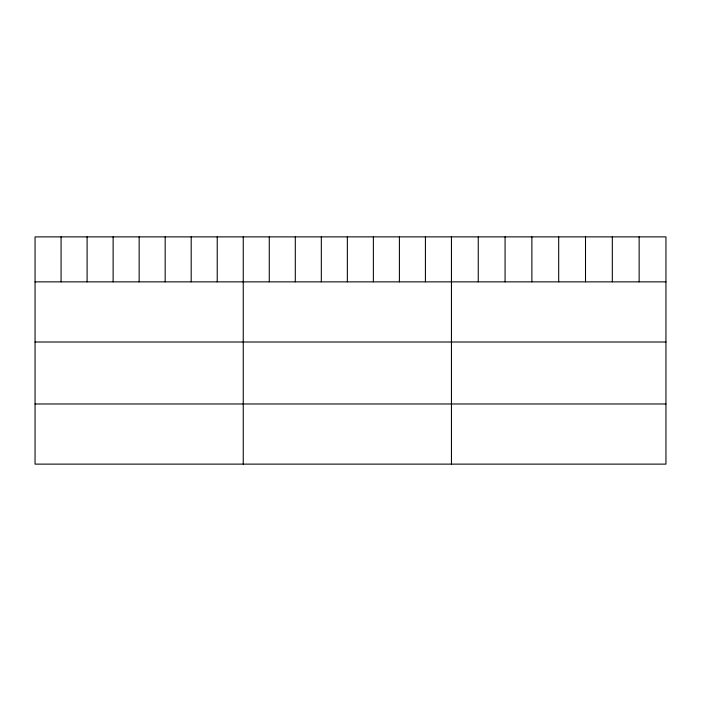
<?xml version="1.0" encoding="UTF-8"?>
<svg xmlns="http://www.w3.org/2000/svg" width="701" height="701" viewBox="0 0 701 701"><rect width="100%" height="100%" fill="white"/><g stroke="black" fill="none" stroke-linecap="round" stroke-linejoin="round"><path stroke-width="1.05" d="M665.95 281.863L665.95 464.123L35.05 464.123L35.05 236.877L665.95 236.877L665.95 281.863L35.05 281.863M35.05 342.009L665.95 342.009M35.05 403.978L665.95 403.978M639.137 236.877L639.137 281.863M612.323 236.877L612.323 281.863M585.51 236.877L585.51 281.863M558.697 236.877L558.697 281.863M531.884 236.877L531.884 281.863M505.07 236.877L505.07 281.863M478.257 236.877L478.257 281.863M451.444 236.877L451.444 464.123M425.419 236.877L425.419 281.863M399.395 236.877L399.395 281.863M373.37 236.877L373.37 281.863M347.345 236.877L347.345 281.863M321.321 236.877L321.321 281.863M295.296 236.877L295.296 281.863M269.272 236.877L269.272 281.863M243.247 236.877L243.247 464.123M217.222 236.877L217.222 281.863M191.198 236.877L191.198 281.863M165.173 236.877L165.173 281.863M139.149 236.877L139.149 281.863M113.124 236.877L113.124 281.863M87.099 236.877L87.099 281.863M61.075 236.877L61.075 281.863"/></g></svg>
